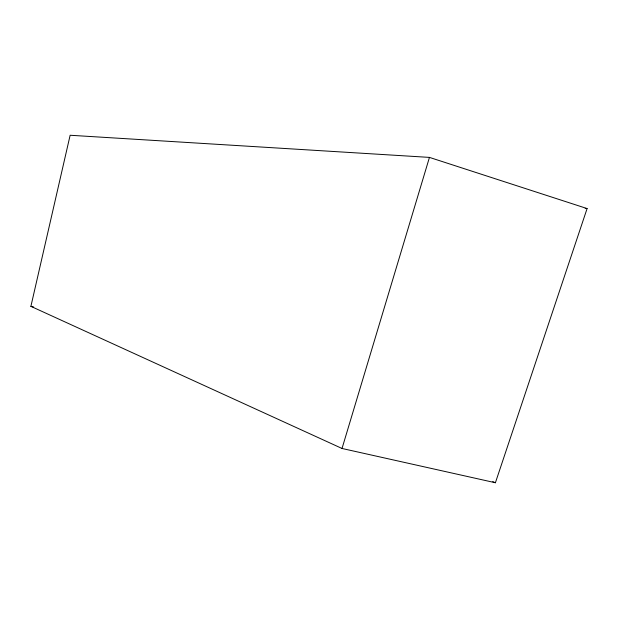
<?xml version="1.0" encoding="UTF-8"?>
<svg xmlns="http://www.w3.org/2000/svg" width="618" height="618" viewBox="0 0 618 618"><rect width="100%" height="100%" fill="white"/><g stroke="black" fill="none" stroke-linecap="round" stroke-linejoin="round"><path stroke-width="0.93" d="M30.9 306.343L70.135 135.257L429.456 157.397L587.1 208.56L495.404 482.743L342.024 448.475L30.9 306.343L33.696 307.022M342.024 448.475L429.456 157.397M585.184 208.359L587.1 208.56M492.739 481.631L495.404 482.743"/></g></svg>
